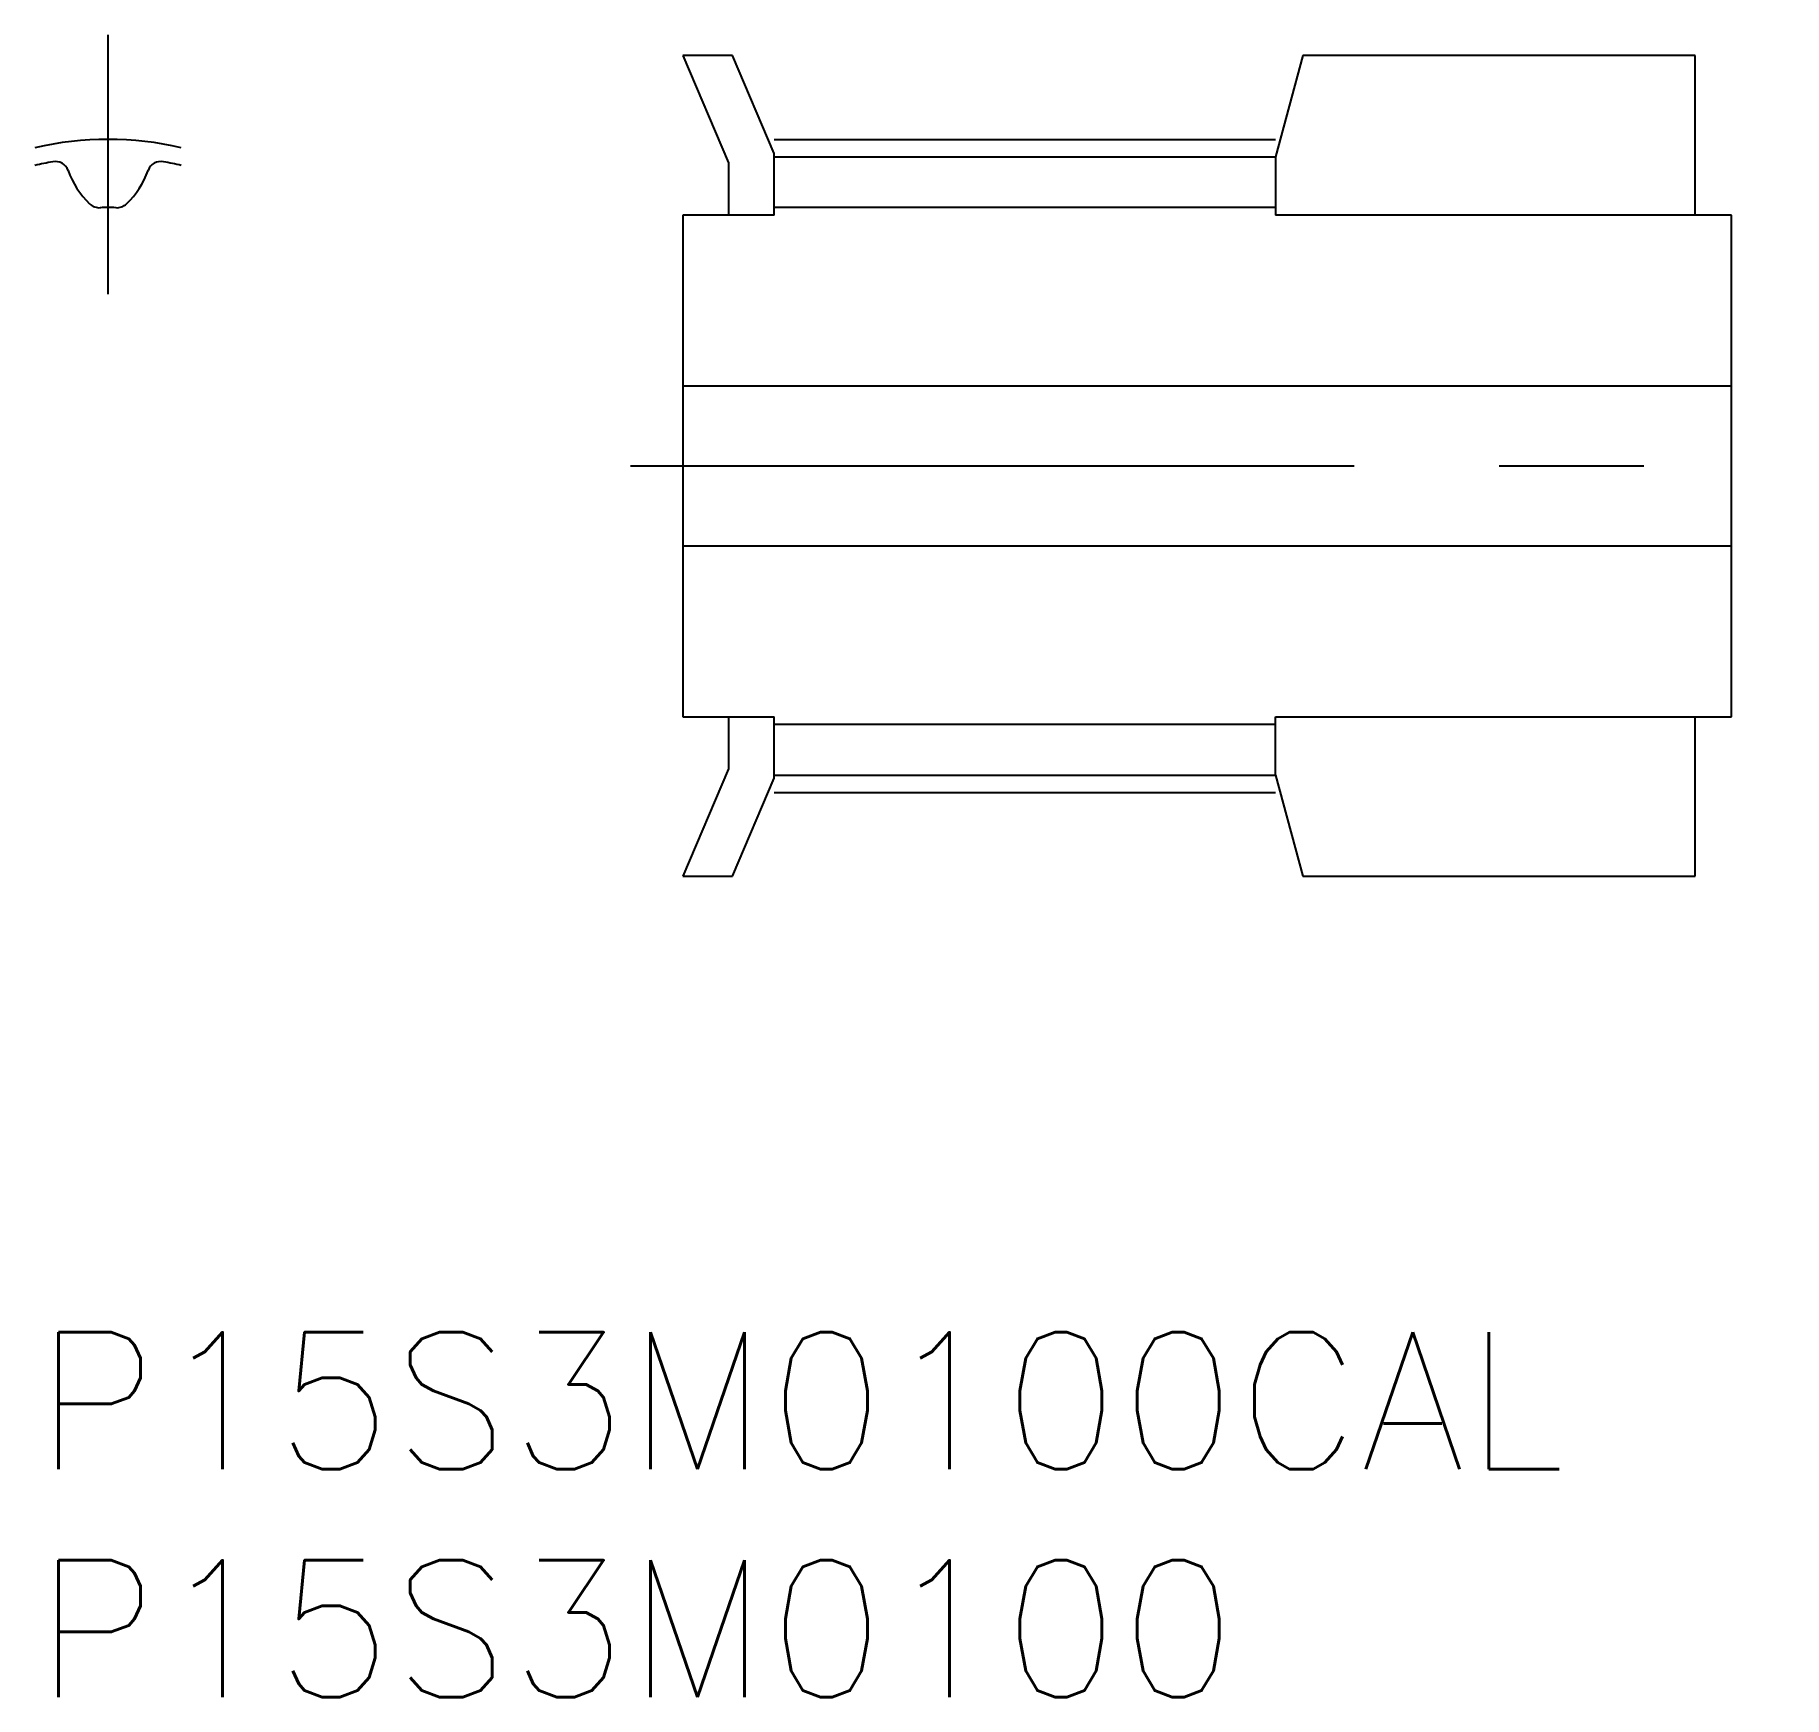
# Model space of a CAD drawing. Extents: x 0 to 38.4, y -8 to 28.4.
import ezdxf

# ---------------------------------------------------------------- set-up
doc = ezdxf.new("R2010")
doc.units = 0
doc.header["$LTSCALE"] = 0.5
doc.linetypes.add('CENTER', pattern=[50.8, 31.75, -6.35, 6.35, -6.35])
for name, color, linetype in [('MSM_CENTER', 1, 'CENTER'), ('MSM_CONTINUOUS', 7, 'CONTINUOUS'), ('MSM_PART_NUMBER', 7, 'CONTINUOUS')]:
    doc.layers.add(name, color=color, linetype=linetype)
doc.styles.get("Standard").update_dxf_attribs({"font": 'txt.shx', "height": 1, "bigfont": 'bigfont.shx'})

# ---------------------------------------------------------------- blocks, each defined once
blk = doc.blocks.new('*U22')
at = {"layer": 'MSM_PART_NUMBER'}
blk.add_text('P15S3M0100CAL', height=3, dxfattribs=at).set_placement((0, -3))
blk = doc.blocks.new('*U23')
at = {"layer": 'MSM_PART_NUMBER'}
blk.add_text('P15S3M0100', height=3, dxfattribs=at).set_placement((0, -8))

msp = doc.modelspace()

# ---------------------------------------------------------------- linework, layer by layer
at = {"layer": 'MSM_CENTER'}
for p, q in [((1.604, 22.767), (1.604, 28.45)), ((16.208, 26.16), (27.208, 26.16)), ((13.058, 19), (38.358, 19)), ((16.208, 11.84), (27.208, 11.84))]:
    msp.add_line(p, q, dxfattribs=at)
msp.add_arc((1.604, 19), 7.16, 77.0548, 102.9452, dxfattribs=at)
at = {"layer": 'MSM_CONTINUOUS'}
for p, q in [((15.294, 28), (14.208, 28)), ((14.208, 28), (15.208, 25.646)), ((16.208, 25.85), (15.294, 28)), ((27.803, 28), (27.208, 25.78)), ((36.408, 28), (27.803, 28)), ((36.408, 24.5), (36.408, 28)), ((16.208, 24.5), (16.208, 25.85)), ((16.208, 25.78), (27.208, 25.78)), ((27.208, 25.78), (27.208, 24.5)), ((15.208, 25.646), (15.208, 24.5)), ((27.208, 24.67), (16.208, 24.67)), ((14.208, 24.5), (14.208, 13.5)), ((16.208, 24.5), (14.208, 24.5)), ((37.208, 24.5), (27.208, 24.5)), ((37.208, 13.5), (37.208, 24.5)), ((37.208, 20.75), (14.208, 20.75)), ((14.208, 17.25), (37.208, 17.25)), ((14.208, 13.5), (16.208, 13.5)), ((15.208, 13.5), (15.208, 12.354)), ((16.208, 12.15), (16.208, 13.5)), ((27.208, 13.5), (37.208, 13.5)), ((27.208, 12.22), (27.208, 13.5)), ((36.408, 10), (36.408, 13.5)), ((27.208, 13.33), (16.208, 13.33)), ((15.208, 12.354), (14.208, 10)), ((15.294, 10), (16.208, 12.15)), ((16.208, 12.22), (27.208, 12.22)), ((27.208, 12.22), (27.803, 10)), ((14.208, 10), (15.294, 10)), ((27.803, 10), (36.408, 10))]:
    msp.add_line(p, q, dxfattribs=at)
for centre, radius, start, end in [((1.604, 19), 6.78, 100.3156, 103.6844), ((0.444, 25.375), 0.3, 20.1782, 100.3156), ((2.579, 26.16), 1.975, 200.1782, 225.6808), ((0.629, 26.16), 1.975, 314.3192, 339.8218), ((2.764, 25.375), 0.3, 79.6844, 159.8218), ((1.604, 19), 6.78, 76.3156, 79.6844), ((1.409, 24.962), 0.3, 225.6808, 274.9233), ((1.604, 22.695), 1.975, 85.0767, 94.9233), ((1.799, 24.962), 0.3, 265.0767, 314.3192)]:
    msp.add_arc(centre, radius, start, end, dxfattribs=at)

# ---------------------------------------------------------------- block references
for name in ['*U22', '*U23']:
    msp.add_blockref(name, (0, 0), dxfattribs=at)

doc.saveas('drawing.dxf')
